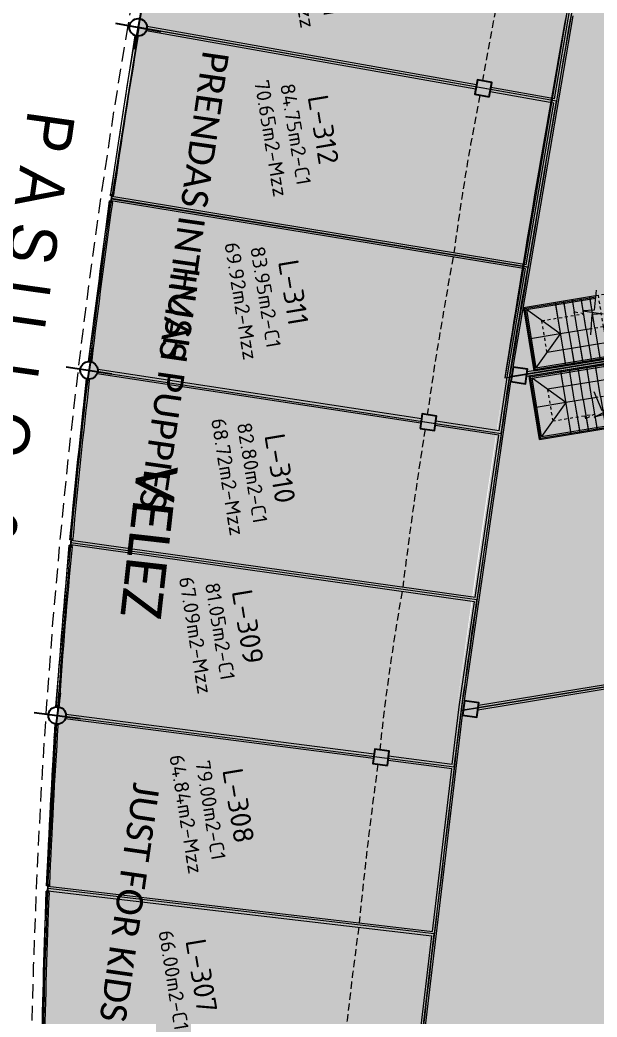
# Model space of a CAD drawing. Header units: metres. Extents: x 2 to 659295185, y -28 to 1124222152.
# Drawn here: x 655470.72 to 655490.48, y 1126561.16 to 1126595.29 of the extents above; entities that cross this region are included whole.
import ezdxf
from ezdxf.enums import TextEntityAlignment as Align

# ---------------------------------------------------------------- set-up
doc = ezdxf.new("R2010")
doc.units = ezdxf.units.M
doc.header["$MEASUREMENT"] = 0
for name, pattern in [('CCSM_C1_CUERPO BJ$0$CONTINUA', [0]), ('CCSM_C1_CUERPO CK$0$HIDDEN', [0.375, 0.25, -0.125]), ('CCSM_C1_CUERPO HP$0$CONTINUA', [0]), ('CCSM_C1_CUERPO HP$0$DASHED', [0.75, 0.5, -0.25]), ('CONTINUA', [0]), ('DASHDOT', [1, 0.5, -0.25, 0, -0.25]), ('DASHED', [0.75, 0.5, -0.25]), ('HIDDEN', [0.375, 0.25, -0.125])]:
    doc.linetypes.add(name, pattern=pattern)
doc.layers.get('0').update_dxf_attribs({"linetype": 'CONTINUOUS'})
for name, color, linetype in [('CCSM_C1_CUERPO BJ$0$A-AREAS COMERCIALES', 151, 'CONTINUOUS'), ('CCSM_C1_CUERPO BJ$0$A-LOCAL ID', 7, 'CONTINUOUS'), ('CCSM_C1_CUERPO BJ$0$A-PARED', 2, 'CCSM_C1_CUERPO BJ$0$CONTINUA'), ('CCSM_C1_CUERPO BJ$0$ID_Nº LOCAL', 7, 'CONTINUOUS'), ('CCSM_C1_CUERPO HP$0$A-FRENTE DE LOCAL', 4, 'CONTINUOUS'), ('CCSM_C1_CUERPO HP$0$A-LOCAL ID', 7, 'CONTINUOUS'), ('CCSM_C1_CUERPO HP$0$A-MARCOS LOCALES', 4, 'CONTINUOUS'), ('CCSM_C1_CUERPO HP$0$A-PARED', 2, 'CCSM_C1_CUERPO HP$0$CONTINUA'), ('CCSM_C1_CUERPO HP$0$A-PROYECCIONES', 5, 'CCSM_C1_CUERPO HP$0$DASHED'), ('CCSM_C1_CUERPO HP$0$ID_AREA EXACTA', 7, 'CONTINUOUS'), ('CCSM_C1_CUERPO HP$0$ID_Nº LOCAL', 7, 'CONTINUOUS'), ('CCSM_C1_CUERPO HP$0$ID_RUBRO', 7, 'CONTINUOUS'), ('CCSM_C1_CUERPO HP$0$ID_USO', 7, 'CONTINUOUS'), ('CCSM_XREF KIOSKOSE$0$Kiosco General', 154, 'CONTINUOUS')]:
    doc.layers.add(name, color=color, linetype=linetype)
doc.layers.add('CCSM_C1_CUERPO HP$0$A-AREAS COMERCIALES', color=151, linetype='CONTINUOUS', plot=False)
for name, color, linetype, lineweight in [('CCSM_XREF ESTRUCTURA15$0$E-CA-COLUMNA', 2, 'CONTINUOUS', 35), ('CCSM_XREF ESTRUCTURA15$0$E-CJ-COLUMNA', 2, 'CONTINUOUS', 35), ('CCSM_XREF ESTRUCTURA15$0$E-CP COLUMNAS', 2, 'CONTINUOUS', 35), ('LOCALES ASIGNADOS', 41, 'DASHDOT', 0), ('LOCALES PROPIOS', 101, 'CONTINUA', 0), ('NOMBRES LOCATARIOS', 7, 'CONTINUA', 0), ('XREF ESCALERAS', 252, 'CONTINUOUS', 0)]:
    doc.layers.add(name, color=color, linetype=linetype, lineweight=lineweight)
doc.styles.add('CCSM_C1_CUERPO BJ$0$ROMANS', font='romans__.ttf')
doc.styles.add('CCSM_C1_CUERPO BJ$0$sigo', font='arial.ttf', dxfattribs={"width": 0.9})
doc.styles.add('CCSM_C1_CUERPO HP$0$ROMANS', font='romans__.ttf')
doc.styles.get("Standard").update_dxf_attribs({"font": 'tahoma.ttf'})

# ---------------------------------------------------------------- blocks, each defined once
blk = doc.blocks.new('CCSM_C1_CUERPO HP$0$MARCO LOCAL-PARED')
for points in [[(655585.328, 1126575.539), (655585.378, 1126575.539), (655585.378, 1126575.439), (655585.328, 1126575.439)], [(655585.333, 1126575.534), (655585.373, 1126575.534), (655585.373, 1126575.444), (655585.333, 1126575.444)], [(655585.393, 1126575.539), (655585.393, 1126575.534), (655585.383, 1126575.534), (655585.383, 1126575.489), (655585.553, 1126575.489), (655585.553, 1126575.534), (655585.543, 1126575.534), (655585.543, 1126575.539), (655585.558, 1126575.539), (655585.558, 1126575.484), (655585.378, 1126575.484), (655585.378, 1126575.539)], [(655585.608, 1126575.539), (655585.558, 1126575.539), (655585.558, 1126575.439), (655585.608, 1126575.439)], [(655585.603, 1126575.534), (655585.563, 1126575.534), (655585.563, 1126575.444), (655585.603, 1126575.444)]]:
    blk.add_lwpolyline(points, close=True)
blk = doc.blocks.new('CCSM_C1_CUERPO HP$0$MARCO LOCAL-COLUMNA')
at = {"layer": 'CCSM_C1_CUERPO HP$0$A-MARCOS LOCALES'}
for points in [[(655585.123, 1126575.588), (655585.173, 1126575.588), (655585.173, 1126575.488), (655585.123, 1126575.488)], [(655585.128, 1126575.583), (655585.168, 1126575.583), (655585.168, 1126575.493), (655585.128, 1126575.493)]]:
    blk.add_lwpolyline(points, close=True, dxfattribs=at)
blk = doc.blocks.new('CCSM_C1_CUERPO HP$0$IDENT LOCAL')
at = {"layer": 'CCSM_C1_CUERPO HP$0$ID_AREA EXACTA', "style": 'CCSM_C1_CUERPO HP$0$ROMANS'}
blk.add_attdef('AREA-EXACTA', text='', height=0.5, dxfattribs=at).set_placement((0, 1.245), align=Align.BOTTOM_CENTER)
at = {"layer": 'CCSM_C1_CUERPO HP$0$ID_Nº LOCAL', "style": 'CCSM_C1_CUERPO HP$0$ROMANS'}
blk.add_attdef('NºLOCAL', text='', height=0.7, dxfattribs=at).set_placement((0, 2.05), align=Align.BOTTOM_CENTER)
at = {"layer": 'CCSM_C1_CUERPO HP$0$ID_RUBRO', "style": 'CCSM_C1_CUERPO HP$0$ROMANS'}
blk.add_attdef('RUBRO', text='', height=0.35, dxfattribs=at).set_placement((0, 0.395), align=Align.BOTTOM_CENTER)
at = {"layer": 'CCSM_C1_CUERPO HP$0$ID_USO', "style": 'CCSM_C1_CUERPO HP$0$ROMANS'}
blk.add_attdef('USO', text='', height=0.35, dxfattribs=at).set_placement((0, -0.455), align=Align.BOTTOM_CENTER)
blk = doc.blocks.new('CCSM_XREF ESTRUCTURA15$0$CCSM_COLUM REDONDA')
at = {"color": 5}
for p, q in [((0, 0.774), (0, -0.774)), ((-0.789, 0), (0.789, 0))]:
    blk.add_line(p, q, dxfattribs=at)
blk.add_circle((0, 0), 0.3)
blk = doc.blocks.new('CCSM_XREF ESTRUCTURA15$0$CCSM_COLUMNA REC')
at = {"layer": 'CCSM_XREF ESTRUCTURA15$0$E-CA-COLUMNA'}
blk.add_lwpolyline([(-0.25, -0.25), (0.25, -0.25), (0.25, 0.25), (-0.25, 0.25)], close=True, dxfattribs=at)
blk = doc.blocks.new('CCSM_C1_CUERPO BJ$0$IDENT LOCAL')
at = {"style": 'CCSM_C1_CUERPO BJ$0$ROMANS'}
for tag, height, p in [('AREA-EXACTA', 0.5, (0.587, 0.096)), ('NºLOCAL', 0.7, (1.17, 0.119)), ('RUBRO', 0.35, (0, 0)), ('USO', 0.35, (-0.587, -0.096))]:
    blk.add_attdef(tag, text='', height=height, rotation=279.3085, dxfattribs=at).set_placement(p, align=Align.BOTTOM_CENTER)
blk = doc.blocks.new('stairs')
at = {"layer": 'XREF ESCALERAS'}
for p, q in [((655586.147, 1126406.541), (655586.147, 1126404.035)), ((655586.147, 1126406.541), (655588.347, 1126406.541)), ((655586.147, 1126406.541), (655586.147, 1126404.035)), ((655586.147, 1126406.541), (655588.347, 1126406.541)), ((655586.187, 1126406.501), (655586.147, 1126406.541)), ((655586.187, 1126406.501), (655588.307, 1126406.501)), ((655586.187, 1126406.501), (655586.187, 1126404.035)), ((655586.237, 1126406.541), (655588.257, 1126406.541)), ((655586.237, 1126406.451), (655588.257, 1126406.451)), ((655586.237, 1126406.451), (655586.237, 1126404.057)), ((655587.247, 1126405.441), (655586.237, 1126406.451)), ((655587.247, 1126405.441), (655587.247, 1126406.541)), ((655587.247, 1126405.441), (655587.247, 1126406.541)), ((655587.247, 1126405.441), (655588.257, 1126406.451)), ((655588.257, 1126406.451), (655588.257, 1126402.274)), ((655588.307, 1126406.501), (655588.347, 1126406.541)), ((655588.307, 1126406.501), (655588.307, 1126402.275)), ((655588.347, 1126406.541), (655588.347, 1126402.141)), ((655588.347, 1126406.541), (655588.347, 1126402.141)), ((655587.797, 1126402.141), (655587.797, 1126405.991)), ((655586.147, 1126405.441), (655586.187, 1126405.441)), ((655586.147, 1126405.441), (655588.347, 1126405.441)), ((655586.237, 1126405.441), (655588.257, 1126405.441)), ((655587.247, 1126404.376), (655587.247, 1126405.441)), ((655587.247, 1126404.376), (655587.247, 1126405.441)), ((655588.307, 1126405.441), (655588.347, 1126405.441)), ((655586.187, 1126405.141), (655586.147, 1126405.141)), ((655587.247, 1126405.141), (655586.147, 1126405.141)), ((655587.247, 1126405.141), (655586.237, 1126405.141)), ((655587.247, 1126405.141), (655588.257, 1126405.141)), ((655587.247, 1126405.141), (655588.347, 1126405.141)), ((655588.307, 1126405.141), (655588.347, 1126405.141)), ((655586.187, 1126404.841), (655586.147, 1126404.841)), ((655587.247, 1126404.841), (655586.147, 1126404.841)), ((655587.247, 1126404.841), (655586.237, 1126404.841)), ((655587.247, 1126404.841), (655588.257, 1126404.841)), ((655587.247, 1126404.841), (655588.347, 1126404.841)), ((655588.307, 1126404.841), (655588.347, 1126404.841)), ((655586.187, 1126404.541), (655586.147, 1126404.541)), ((655587.247, 1126404.541), (655586.147, 1126404.541)), ((655587.247, 1126404.541), (655586.237, 1126404.541)), ((655587.247, 1126404.541), (655588.257, 1126404.541)), ((655587.247, 1126404.541), (655588.347, 1126404.541)), ((655588.307, 1126404.541), (655588.347, 1126404.541)), ((655586.187, 1126404.241), (655586.147, 1126404.241)), ((655587.247, 1126404.241), (655586.147, 1126404.241)), ((655587.247, 1126404.241), (655586.237, 1126404.241)), ((655587.247, 1126404.241), (655588.257, 1126404.241)), ((655587.247, 1126404.241), (655588.347, 1126404.241)), ((655588.307, 1126404.241), (655588.347, 1126404.241)), ((655587.247, 1126403.941), (655588.257, 1126403.941)), ((655587.247, 1126403.941), (655588.347, 1126403.941)), ((655588.307, 1126403.941), (655588.347, 1126403.941)), ((655587.247, 1126403.641), (655588.257, 1126403.641)), ((655587.247, 1126403.641), (655588.347, 1126403.641)), ((655588.307, 1126403.641), (655588.347, 1126403.641)), ((655587.247, 1126403.341), (655588.257, 1126403.341)), ((655587.247, 1126403.341), (655588.347, 1126403.341)), ((655587.247, 1126403.041), (655588.257, 1126403.041)), ((655587.247, 1126403.041), (655588.347, 1126403.041)), ((655588.307, 1126403.341), (655588.347, 1126403.341)), ((655588.307, 1126403.041), (655588.347, 1126403.041)), ((655587.247, 1126402.741), (655588.257, 1126402.741)), ((655587.247, 1126402.741), (655588.347, 1126402.741)), ((655588.307, 1126402.741), (655588.347, 1126402.741)), ((655587.247, 1126402.441), (655588.257, 1126402.441)), ((655587.247, 1126402.441), (655588.347, 1126402.441)), ((655588.307, 1126402.441), (655588.347, 1126402.441)), ((655587.247, 1126402.141), (655588.347, 1126402.141)), ((655587.247, 1126402.141), (655588.347, 1126402.141))]:
    blk.add_line(p, q, dxfattribs=at)
at = {"layer": 'XREF ESCALERAS', "linetype": 'CCSM_C1_CUERPO CK$0$HIDDEN', "ltscale": 0.02}
for p, q in [((655587.247, 1126402.141), (655587.247, 1126404.376)), ((655587.247, 1126402.141), (655587.247, 1126404.376)), ((655586.147, 1126404.035), (655586.147, 1126404.032)), ((655586.187, 1126403.941), (655586.147, 1126403.941)), ((655586.187, 1126404.035), (655586.187, 1126404.043)), ((655586.187, 1126403.641), (655586.147, 1126403.641)), ((655586.187, 1126403.341), (655586.147, 1126403.341)), ((655586.187, 1126403.041), (655586.147, 1126403.041)), ((655586.187, 1126402.741), (655586.147, 1126402.741)), ((655586.187, 1126402.441), (655586.147, 1126402.441))]:
    blk.add_line(p, q, dxfattribs=at)
at = {"layer": 'XREF ESCALERAS', "linetype": 'HIDDEN', "ltscale": 0.02}
for p, q in [((655586.147, 1126404.035), (655586.147, 1126402.141)), ((655587.247, 1126403.941), (655586.147, 1126403.941)), ((655587.247, 1126403.641), (655586.147, 1126403.641)), ((655587.247, 1126403.341), (655586.147, 1126403.341)), ((655587.247, 1126403.041), (655586.147, 1126403.041)), ((655587.247, 1126402.741), (655586.147, 1126402.741)), ((655587.247, 1126402.441), (655586.147, 1126402.441)), ((655587.247, 1126402.141), (655586.147, 1126402.141)), ((655587.247, 1126402.141), (655586.147, 1126402.141))]:
    blk.add_line(p, q, dxfattribs=at)
at = {"layer": 'XREF ESCALERAS', "linetype": 'CCSM_C1_CUERPO CK$0$HIDDEN', "ltscale": 0.02}
blk.add_lwpolyline([(655587.797, 1126405.991), (655586.697, 1126405.991), (655586.697, 1126404.541), (655586.585, 1126404.861), (655586.697, 1126404.862)], dxfattribs=at)
at = {"layer": 'XREF ESCALERAS'}
blk.add_lwpolyline([(655585.973, 1126403.983), (655586.636, 1126404.168), (655586.594, 1126404.565), (655586.802, 1126403.885), (655586.771, 1126404.266), (655587.451, 1126404.424)], dxfattribs=at)
blk.add_circle((655587.797, 1126402.141), 0.0379, dxfattribs=at)
blk.add_circle((655587.797, 1126402.141), 0.0379, dxfattribs=at)
blk.add_arc((655588.282, 1126402.276), 0.0251, 184.3725, 356.1588, dxfattribs=at)

msp = doc.modelspace()

# ---------------------------------------------------------------- hatches: boundary and pattern name
at = {"layer": 'LOCALES ASIGNADOS'}
for points in [[(655489.9308, 1126598.2099), (655475.8343, 1126600.8697), (655475.6985, 1126600.1471), (655475.5676, 1126599.4455), (655475.4726, 1126598.9327), (655475.33, 1126598.157), (655475.1572, 1126597.2084), (655474.9866, 1126596.2618), (655474.7684, 1126595.0351), (655488.899, 1126592.5367)], [(655505.363, 1126598.1573), (655489.438, 1126595.5471), (655487.3194, 1126583.0388), (655506.255, 1126586.1434)], [(655495.8665, 1126579.4673), (655495.0715, 1126584.3103), (655487.3194, 1126583.0388), (655485.6633, 1126571.6214), (655507.0726, 1126575.1306), (655506.62, 1126581.2261)], [(655471.9937, 1126571.4804), (655485.5848, 1126569.7219), (655484.9036, 1126563.9994), (655471.6721, 1126565.5559)]]:
    msp.add_hatch(color=256, dxfattribs=at).paths.add_polyline_path(points)
h = msp.add_hatch(color=256, dxfattribs=at)
edge = h.paths.add_edge_path()
edge.add_arc((655985.5654, 1126505.0663), 504.31, 170.011784, 170.666628, ccw=False)
edge.add_line((655488.899, 1126592.5367), (655474.7683, 1126595.0351))
edge.add_arc((655706.6989, 1126555.8089), 235.2244, 170.400475, 171.845234)
edge.add_line((655473.853, 1126589.1749), (655487.9318, 1126586.8546))
edge.add_line((655487.9318, 1126586.8546), (655487.9318, 1126586.8546))
h = msp.add_hatch(color=256, dxfattribs=at)
edge = h.paths.add_edge_path()
edge.add_arc((655980.1305, 1126505.8792), 498.815, 170.657522, 171.319758, ccw=False)
edge.add_line((655487.932, 1126586.8546), (655473.853, 1126589.1748))
edge.add_arc((655704.0677, 1126556.1362), 232.5734, 171.83311, 173.294377)
edge.add_line((655473.0853, 1126583.2933), (655485.0965, 1126581.4561))
edge.add_line((655485.0965, 1126581.4561), (655487.0289, 1126581.1603))
h = msp.add_hatch(color=256, dxfattribs=at)
edge = h.paths.add_edge_path()
edge.add_arc((655984.3674, 1126505.1136), 503.119, 171.306383, 171.962929)
edge.add_line((655486.1902, 1126575.4565), (655472.4649, 1126577.3941))
edge.add_arc((655707.548, 1126555.6707), 236.0846, 173.280806, 174.720447, ccw=False)
edge.add_line((655473.0849, 1126583.2934), (655485.0963, 1126581.4548))
edge.add_line((655485.0963, 1126581.4548), (655487.0289, 1126581.1603))
h = msp.add_hatch(color=256, dxfattribs=at)
edge = h.paths.add_edge_path()
edge.add_line((655471.9937, 1126571.4804), (655485.4152, 1126569.7433))
edge.add_arc((656021.6828, 1126499.9095), 540.7954, 171.96975, 172.580579, ccw=False)
edge.add_line((655486.1902, 1126575.4564), (655472.4649, 1126577.3941))
edge.add_arc((655704.7989, 1126555.9065), 233.3255, 174.715993, 176.17281)
edge.add_line((655471.9937, 1126571.4804), (655471.9937, 1126571.4804))
at = {"layer": 'LOCALES PROPIOS'}
msp.add_hatch(color=101, dxfattribs=at).paths.add_polyline_path([(655507.3867, 1126570.1351), (655496.1193, 1126568.2882), (655495.3137, 1126573.2031), (655485.6073, 1126571.6122), (655483.8978, 1126557.1452), (655508.0579, 1126561.1052)])
h = msp.add_hatch(color=101, dxfattribs=at)
edge = h.paths.add_edge_path()
edge.add_arc((655698.4932, 1126555.8747), 227.0277, 177.555959, 179.053544, ccw=False)
edge.add_line((655471.672, 1126565.556), (655484.7069, 1126564.0225))
edge.add_arc((655948.8051, 1126509.6562), 467.2717, 173.318595, 174.025494)
edge.add_line((655484.0715, 1126558.2926), (655471.4965, 1126559.6247))

# ---------------------------------------------------------------- linework, layer by layer
for points in [[(655505.363, 1126598.1573), (655489.438, 1126595.5471), (655487.3194, 1126583.0388), (655506.255, 1126586.1434), (655505.363, 1126598.1573)], [(655471.9937, 1126571.4804), (655485.5848, 1126569.7219), (655484.9036, 1126563.9994), (655471.6721, 1126565.5559), (655471.9937, 1126571.4804)]]:
    msp.add_lwpolyline(points)
at = {"color": 43}
msp.add_lwpolyline([(655471.454, 1126559.9255), (655471.5324, 1126562.6005), (655471.6182, 1126565.4642), (655471.6631, 1126565.4623), (655471.6708, 1126565.6421), (655471.6258, 1126565.6441), (655471.7796, 1126568.5286), (655471.9242, 1126571.1843), (655471.9552, 1126571.1829), (655471.8908, 1126571.1983), (655471.8277, 1126571.2301), (655471.7763, 1126571.272), (655471.7356, 1126571.3266), (655471.7082, 1126571.3875), (655471.6955, 1126571.4549), (655471.6962, 1126571.5189), (655471.7122, 1126571.5851), (655471.7429, 1126571.6446), (655471.7863, 1126571.6979), (655471.8389, 1126571.7367), (655471.9003, 1126571.7653), (655471.9609, 1126571.7765), (655472.0137, 1126571.7794), (655471.9531, 1126571.7839), (655472.1724, 1126574.4639), (655472.4066, 1126577.3071), (655472.4514, 1126577.3029), (655472.4681, 1126577.4821), (655472.4233, 1126577.4863), (655472.7186, 1126580.3597), (655473.0001, 1126583.0014), (655473.0367, 1126582.9977), (655472.9745, 1126583.0143), (655472.9136, 1126583.0463), (655472.863, 1126583.0918), (655472.8244, 1126583.1445), (655472.7985, 1126583.2046), (655472.7856, 1126583.2737), (655472.7885, 1126583.3392), (655472.806, 1126583.4035), (655472.8375, 1126583.4632), (655472.8813, 1126583.513), (655472.9379, 1126583.554), (655472.9967, 1126583.5805), (655473.0641, 1126583.5921), (655473.0707, 1126583.5972), (655473.417, 1126586.2477), (655473.7906, 1126589.093), (655473.8352, 1126589.0866), (655473.8483, 1126589.1772), (655473.861, 1126589.2647), (655473.8164, 1126589.2712), (655474.2572, 1126592.1166), (655474.6668, 1126594.748), (655474.7161, 1126594.7397), (655474.6519, 1126594.7585), (655474.5934, 1126594.7915), (655474.5422, 1126594.8371), (655474.5045, 1126594.8935), (655474.4798, 1126594.9518), (655474.4687, 1126595.0197), (655474.4734, 1126595.0919), (655474.4925, 1126595.1545), (655474.524, 1126595.2097), (655474.5691, 1126595.2582), (655474.6265, 1126595.3002)], dxfattribs=at)
msp.add_lwpolyline([(655471.454, 1126559.9255), (655471.5324, 1126562.6005), (655471.6182, 1126565.4642), (655471.6631, 1126565.4623), (655471.6708, 1126565.6421), (655471.6258, 1126565.6441), (655471.7796, 1126568.5286), (655471.9242, 1126571.1843), (655471.9552, 1126571.1829), (655471.8908, 1126571.1983), (655471.8277, 1126571.2301), (655471.7763, 1126571.272), (655471.7356, 1126571.3266), (655471.7082, 1126571.3875), (655471.6955, 1126571.4549), (655471.6962, 1126571.5189), (655471.7122, 1126571.5851), (655471.7429, 1126571.6446), (655471.7863, 1126571.6979), (655471.8389, 1126571.7367), (655471.9003, 1126571.7653), (655471.9609, 1126571.7765), (655472.0137, 1126571.7794), (655471.9531, 1126571.7839), (655472.1724, 1126574.4639), (655472.4066, 1126577.3071), (655472.4514, 1126577.3029), (655472.4681, 1126577.4821), (655472.4233, 1126577.4863), (655472.7186, 1126580.3597), (655473.0001, 1126583.0014), (655473.0367, 1126582.9977), (655472.9745, 1126583.0143), (655472.9136, 1126583.0463), (655472.863, 1126583.0918), (655472.8244, 1126583.1445), (655472.7985, 1126583.2046), (655472.7856, 1126583.2737), (655472.7885, 1126583.3392), (655472.806, 1126583.4035), (655472.8375, 1126583.4632), (655472.8813, 1126583.513), (655472.9379, 1126583.554), (655472.9967, 1126583.5805), (655473.0641, 1126583.5921), (655473.0707, 1126583.5972), (655473.417, 1126586.2477), (655473.7906, 1126589.093), (655473.8352, 1126589.0866), (655473.8483, 1126589.1772), (655473.861, 1126589.2647), (655473.8164, 1126589.2712), (655474.2572, 1126592.1166), (655474.6668, 1126594.748), (655474.7161, 1126594.7397), (655474.6519, 1126594.7585), (655474.5934, 1126594.7915), (655474.5422, 1126594.8371), (655474.5045, 1126594.8935), (655474.4798, 1126594.9518), (655474.4687, 1126595.0197), (655474.4734, 1126595.0919), (655474.4925, 1126595.1545), (655474.524, 1126595.2097), (655474.5691, 1126595.2582), (655474.6265, 1126595.3002)], dxfattribs=at)
at = {"layer": 'CCSM_C1_CUERPO BJ$0$A-AREAS COMERCIALES', "lineweight": 5}
for points in [[(655492.633, 1126596.0707), (655489.438, 1126595.5471, 0.0062221), (655487.3194, 1126583.0388), (655495.0717, 1126584.3103), (655494.2779, 1126589.1535), (655505.8901, 1126591.0568), (655505.363, 1126598.1573), (655493.4224, 1126596.2001)], [(655492.633, 1126596.0707), (655489.6114, 1126595.5755, 0.0010638), (655487.4835, 1126583.0657), (655495.0717, 1126584.3103), (655494.2779, 1126589.1535), (655505.8901, 1126591.0568), (655505.363, 1126598.1573), (655493.4224, 1126596.2001)], [(655497.2892, 1126573.527), (655507.0726, 1126575.1306), (655506.255, 1126586.1434), (655493.9197, 1126584.1215), (655487.4835, 1126583.0657, 0.0016667), (655485.823, 1126571.6476)], [(655507.4428, 1126570.1443), (655496.1753, 1126568.2975), (655495.3697, 1126573.2124), (655485.823, 1126571.6476, 0.0008781), (655484.0957, 1126557.1777), (655508.1139, 1126561.1145, -0.0000767), (655507.4428, 1126570.1443)]]:
    msp.add_lwpolyline(points, format="xyb", close=True, dxfattribs=at)
at = {"layer": 'CCSM_C1_CUERPO BJ$0$A-PARED', "lineweight": 5}
for p, q in [((655493.6851, 1126584.0071), (655488.0628, 1126583.0855)), ((655494.4784, 1126573.1424), (655486.4187, 1126571.8213))]:
    msp.add_line(p, q, dxfattribs=at)
for points in [[(655493.6608, 1126584.1551), (655488.0873, 1126583.2415)], [(655494.5027, 1126572.9943), (655486.3983, 1126571.666)]]:
    msp.add_lwpolyline(points, dxfattribs=at)
at = {"layer": 'CCSM_C1_CUERPO HP$0$A-AREAS COMERCIALES', "lineweight": 5}
for points in [[(655489.0842, 1126592.505), (655474.7683, 1126595.0351, -0.0028911), (655475.8343, 1126600.8697), (655490.1176, 1126598.1747, 0.0111755), (655489.0842, 1126592.505)], [(655487.1945, 1126581.1351, -0.00888), (655488.1145, 1126586.8242), (655473.853, 1126589.1748, 0.0063761), (655473.0853, 1126583.2933), (655487.1945, 1126581.1351)], [(655471.9937, 1126571.4804), (655485.5848, 1126569.7219, -0.0056508), (655486.3629, 1126575.4322), (655472.4649, 1126577.3941, 0.0063566), (655471.9937, 1126571.4804)], [(655484.9037, 1126563.9993), (655471.672, 1126565.556, -0.006609), (655471.9937, 1126571.4804), (655485.5848, 1126569.7219)]]:
    msp.add_lwpolyline(points, format="xyb", close=True, dxfattribs=at)
msp.add_lwpolyline([(655474.7904, 1126595.0312), (655473.8518, 1126589.1668), (655488.1145, 1126586.8242), (655489.0842, 1126592.505)], close=True, dxfattribs=at)
for points in [[(655486.3629, 1126575.4322), (655472.4649, 1126577.3941, -0.0062817), (655473.0849, 1126583.2934), (655485.0963, 1126581.4548), (655487.1945, 1126581.1351), (655486.3629, 1126575.4322)], [(655484.9037, 1126563.9993), (655471.672, 1126565.556, 0.0065345), (655471.4965, 1126559.6247), (655484.2225, 1126558.2765), (655484.9037, 1126563.9993)]]:
    msp.add_lwpolyline(points, format="xyb", dxfattribs=at)
at = {"layer": 'CCSM_C1_CUERPO HP$0$A-FRENTE DE LOCAL', "lineweight": 5}
for points in [[(655471.616, 1126565.4143, 0.0057198), (655471.455, 1126559.9755, 0.0057196)], [(655471.7159, 1126565.41, 0.0057196), (655471.5549, 1126559.9737)]]:
    msp.add_lwpolyline(points, format="xyb", dxfattribs=at)
for centre, radius, start, end in [((655706.7694, 1126555.9131), 235.3292, 170.513549, 171.838658), ((655706.7729, 1126555.9125), 235.2327, 170.513599, 171.838683), ((655715.9841, 1126554.575), 244.641, 171.90039, 173.175132), ((655715.9891, 1126554.5743), 244.5461, 171.900468, 173.175119), ((655687.8583, 1126557.7496), 216.337, 173.310156, 174.752317), ((655687.8605, 1126557.7494), 216.2393, 173.31022, 174.752356), ((655682.9292, 1126557.2419), 211.4767, 174.569048, 176.043431), ((655682.9302, 1126557.2418), 211.3776, 174.569012, 176.043446), ((655705.5273, 1126555.8268), 234.1073, 176.250904, 177.584356), ((655705.5278, 1126555.8267), 234.0079, 176.250921, 177.584369)]:
    msp.add_arc(centre, radius, start, end, dxfattribs=at)
at = {"layer": 'CCSM_C1_CUERPO HP$0$A-MARCOS LOCALES', "lineweight": 5}
for points in [[(655471.7279, 1126565.6898), (655471.7258, 1126565.6398), (655471.6258, 1126565.6441), (655471.628, 1126565.694)], [(655471.7227, 1126565.685), (655471.721, 1126565.645), (655471.6311, 1126565.6488), (655471.6328, 1126565.6888)], [(655471.7251, 1126565.6248), (655471.7201, 1126565.625), (655471.7205, 1126565.635), (655471.6756, 1126565.6369), (655471.6683, 1126565.4671), (655471.7133, 1126565.4652), (655471.7137, 1126565.4752), (655471.7187, 1126565.4749), (655471.7181, 1126565.46), (655471.6631, 1126565.4623), (655471.6708, 1126565.6421), (655471.7258, 1126565.6398)], [(655471.7159, 1126565.41), (655471.7181, 1126565.46), (655471.6182, 1126565.4642), (655471.616, 1126565.4143)], [(655471.7111, 1126565.4152), (655471.7129, 1126565.4552), (655471.6229, 1126565.459), (655471.6212, 1126565.4191)]]:
    msp.add_lwpolyline(points, close=True, dxfattribs=at)
at = {"layer": 'CCSM_C1_CUERPO HP$0$A-PARED', "lineweight": 5}
for p, q in [((655489.023, 1126592.592), (655489.5552, 1126595.7096)), ((655487.6072, 1126583.4068), (655489.6597, 1126595.4303)), ((655488.0531, 1126586.9103), (655488.9977, 1126592.4442)), ((655488.0278, 1126586.7625), (655473.8424, 1126589.1007)), ((655488.0531, 1126586.9103), (655473.8638, 1126589.2492)), ((655487.4202, 1126583.203), (655488.0278, 1126586.7625)), ((655484.4653, 1126581.6285), (655473.3838, 1126583.3236)), ((655484.4427, 1126581.4802), (655473.3611, 1126583.1753)), ((655485.9355, 1126571.9818), (655487.5295, 1126582.9128)), ((655487.1312, 1126581.2207), (655487.4202, 1126583.203)), ((655487.1312, 1126581.2207), (655484.9596, 1126581.5529)), ((655487.1095, 1126581.0723), (655484.9369, 1126581.4046)), ((655486.2994, 1126575.5169), (655487.1095, 1126581.0723)), ((655486.2994, 1126575.5169), (655472.472, 1126577.4688)), ((655486.2778, 1126575.3685), (655472.458, 1126577.3193)), ((655485.753, 1126571.7694), (655486.2778, 1126575.3685)), ((655485.5193, 1126569.806), (655485.753, 1126571.7694)), ((655482.8243, 1126570.0034), (655472.2722, 1126571.3687)), ((655482.8436, 1126570.1522), (655472.2914, 1126571.5175)), ((655484.2065, 1126557.5069), (655485.8703, 1126571.4861)), ((655485.5016, 1126569.6571), (655483.3202, 1126569.9393)), ((655485.5193, 1126569.806), (655483.3395, 1126570.088)), ((655484.8381, 1126564.0826), (655485.5016, 1126569.6571)), ((655484.1568, 1126558.3588), (655484.8203, 1126563.9336))]:
    msp.add_line(p, q, dxfattribs=at)
for points in [[(655486.3259, 1126592.9163), (655475.0412, 1126594.9106)], [(655486.3521, 1126593.064), (655475.0674, 1126595.0583)], [(655488.9977, 1126592.4442), (655486.8183, 1126592.8293)], [(655489.023, 1126592.592), (655486.8444, 1126592.977)], [(655471.6752, 1126565.6311), (655484.8381, 1126564.0826)], [(655471.6689, 1126565.4808), (655484.8203, 1126563.9336)]]:
    msp.add_lwpolyline(points, dxfattribs=at)
msp.add_lwpolyline([(655471.6753, 1126565.6311, 0.0001603), (655471.6689, 1126565.4808)], format="xyb", dxfattribs=at)
for centre, start, end in [((655706.0749, 1126555.5741), 171.748541, 171.785176), ((655706.0882, 1126555.5718), 174.645261, 174.68193)]:
    msp.add_arc(centre, 234.6402, start, end, dxfattribs=at)
at = {"layer": 'CCSM_C1_CUERPO HP$0$A-PROYECCIONES', "lineweight": 5, "ltscale": 0.5}
for points in [[(655487.5683, 1126598.5794, 0.0047924), (655486.5542, 1126593.2061, 1.0119852)], [(655486.4666, 1126592.71, 0.0167311), (655485.5777, 1126587.3184, 0.8007172)], [(655485.5533, 1126587.1703, 0.0105984), (655484.6639, 1126581.775, 1.9010526)], [(655484.588, 1126581.2808, 0.0081067), (655483.8234, 1126575.8664, 0.9686633)], [(655483.8025, 1126575.7179, 0.0186713), (655483.0382, 1126570.3053, -1.6566126)], [(655482.9737, 1126569.8077, 0.0094024), (655482.3347, 1126564.3771, 0.6176144)], [(655482.3172, 1126564.2281, 0.009455), (655481.7193, 1126559.1469, 1.2870958)]]:
    msp.add_lwpolyline(points, format="xyb", dxfattribs=at)
at = {"layer": 'CCSM_XREF KIOSKOSE$0$Kiosco General', "linetype": 'DASHED', "lineweight": 5}
msp.add_lwpolyline([(655468.0789, 1126620.4533), (655479.0073, 1126618.0013, 0.0113914), (655474.4105, 1126595.0983, 0.0501371), (655471.1768, 1126548.1909), (655457.1731, 1126549.3476, -0.0342909), (655468.0763, 1126620.4539, 0.000523)], format="xyb", close=True, dxfattribs=at)

# ---------------------------------------------------------------- block references
at = {"layer": 'CCSM_C1_CUERPO BJ$0$A-LOCAL ID', "lineweight": 5}
ref = msp.add_blockref('CCSM_C1_CUERPO BJ$0$IDENT LOCAL', (655467.8098, 1126585.2357), dxfattribs=dict(at, xscale=1.249999999913009, yscale=1.249999999913009, zscale=1.249999999913009, rotation=261.9059829641819))
ref.add_attrib('NºLOCAL', 'P A S I L L O   6', dxfattribs={"layer": 'CCSM_C1_CUERPO BJ$0$ID_Nº LOCAL', "height": 1.625, "rotation": 261.90598, "style": 'CCSM_C1_CUERPO BJ$0$sigo', "width": 0.9}).set_placement((655469.4805, 1126584.9981), align=Align.BOTTOM_CENTER)
at = {"layer": 'CCSM_C1_CUERPO HP$0$A-LOCAL ID', "lineweight": 5}
ref = msp.add_blockref('CCSM_C1_CUERPO HP$0$IDENT LOCAL', (655479.4656, 1126596.8999), dxfattribs=dict(at, rotation=279.3084512798494))
ref.add_attrib('NºLOCAL', 'L-313', dxfattribs={"layer": 'CCSM_C1_CUERPO HP$0$ID_Nº LOCAL', "height": 0.7, "rotation": 279.30845, "style": 'CCSM_C1_CUERPO HP$0$ROMANS'}).set_placement((655481.4886, 1126597.2315), align=Align.BOTTOM_CENTER)
ref.add_attrib('RUBRO', '70.84m2-Mzz', dxfattribs={"layer": 'CCSM_C1_CUERPO HP$0$ID_RUBRO', "height": 0.5, "rotation": 279.30845, "style": 'CCSM_C1_CUERPO HP$0$ROMANS'}).set_placement((655479.8557, 1126596.9638), align=Align.BOTTOM_CENTER)
ref.add_attrib('AREA-EXACTA', '84.90m2-C1', dxfattribs={"layer": 'CCSM_C1_CUERPO HP$0$ID_AREA EXACTA', "height": 0.5, "rotation": 279.30845, "style": 'CCSM_C1_CUERPO HP$0$ROMANS'}).set_placement((655480.6945, 1126597.1013), align=Align.BOTTOM_CENTER)
ref = msp.add_blockref('CCSM_C1_CUERPO HP$0$IDENT LOCAL', (655478.5341, 1126591.1035), dxfattribs=dict(at, rotation=279.4968327130267))
ref.add_attrib('NºLOCAL', 'L-312', dxfattribs={"layer": 'CCSM_C1_CUERPO HP$0$ID_Nº LOCAL', "height": 0.7, "rotation": 279.49683, "style": 'CCSM_C1_CUERPO HP$0$ROMANS'}).set_placement((655480.556, 1126591.4417), align=Align.BOTTOM_CENTER)
ref.add_attrib('RUBRO', '70.65m2-Mzz', dxfattribs={"layer": 'CCSM_C1_CUERPO HP$0$ID_RUBRO', "height": 0.5, "rotation": 279.49683, "style": 'CCSM_C1_CUERPO HP$0$ROMANS'}).set_placement((655478.9239, 1126591.1687), align=Align.BOTTOM_CENTER)
ref.add_attrib('AREA-EXACTA', '84.75m2-C1', dxfattribs={"layer": 'CCSM_C1_CUERPO HP$0$ID_AREA EXACTA', "height": 0.5, "rotation": 279.49683, "style": 'CCSM_C1_CUERPO HP$0$ROMANS'}).set_placement((655479.7623, 1126591.309), align=Align.BOTTOM_CENTER)
ref = msp.add_blockref('CCSM_C1_CUERPO HP$0$IDENT LOCAL', (655477.5054, 1126585.5363), dxfattribs=dict(at, rotation=279.3084512798494))
ref.add_attrib('NºLOCAL', 'L-311', dxfattribs={"layer": 'CCSM_C1_CUERPO HP$0$ID_Nº LOCAL', "height": 0.7, "rotation": 279.30845, "style": 'CCSM_C1_CUERPO HP$0$ROMANS'}).set_placement((655479.5284, 1126585.8679), align=Align.BOTTOM_CENTER)
ref.add_attrib('RUBRO', '69.92m2-Mzz', dxfattribs={"layer": 'CCSM_C1_CUERPO HP$0$ID_RUBRO', "height": 0.5, "rotation": 279.30845, "style": 'CCSM_C1_CUERPO HP$0$ROMANS'}).set_placement((655477.8955, 1126585.6002), align=Align.BOTTOM_CENTER)
ref.add_attrib('AREA-EXACTA', '83.95m2-C1', dxfattribs={"layer": 'CCSM_C1_CUERPO HP$0$ID_AREA EXACTA', "height": 0.5, "rotation": 279.30845, "style": 'CCSM_C1_CUERPO HP$0$ROMANS'}).set_placement((655478.7343, 1126585.7377), align=Align.BOTTOM_CENTER)
ref = msp.add_blockref('CCSM_C1_CUERPO HP$0$IDENT LOCAL', (655477.0487, 1126579.5177), dxfattribs=dict(at, rotation=279.3084512798494))
ref.add_attrib('NºLOCAL', 'L-310', dxfattribs={"layer": 'CCSM_C1_CUERPO HP$0$ID_Nº LOCAL', "height": 0.7, "rotation": 279.30845, "style": 'CCSM_C1_CUERPO HP$0$ROMANS'}).set_placement((655479.0717, 1126579.8493), align=Align.BOTTOM_CENTER)
ref.add_attrib('RUBRO', '68.72m2-Mzz', dxfattribs={"layer": 'CCSM_C1_CUERPO HP$0$ID_RUBRO', "height": 0.5, "rotation": 279.30845, "style": 'CCSM_C1_CUERPO HP$0$ROMANS'}).set_placement((655477.4388, 1126579.5816), align=Align.BOTTOM_CENTER)
ref.add_attrib('AREA-EXACTA', '82.80m2-C1', dxfattribs={"layer": 'CCSM_C1_CUERPO HP$0$ID_AREA EXACTA', "height": 0.5, "rotation": 279.30845, "style": 'CCSM_C1_CUERPO HP$0$ROMANS'}).set_placement((655478.2776, 1126579.7191), align=Align.BOTTOM_CENTER)
ref = msp.add_blockref('CCSM_C1_CUERPO HP$0$IDENT LOCAL', (655475.9448, 1126574.0953), dxfattribs=dict(at, rotation=279.3084512798494))
ref.add_attrib('NºLOCAL', 'L-309', dxfattribs={"layer": 'CCSM_C1_CUERPO HP$0$ID_Nº LOCAL', "height": 0.7, "rotation": 279.30845, "style": 'CCSM_C1_CUERPO HP$0$ROMANS'}).set_placement((655477.9678, 1126574.4269), align=Align.BOTTOM_CENTER)
ref.add_attrib('RUBRO', '67.09m2-Mzz', dxfattribs={"layer": 'CCSM_C1_CUERPO HP$0$ID_RUBRO', "height": 0.5, "rotation": 279.30845, "style": 'CCSM_C1_CUERPO HP$0$ROMANS'}).set_placement((655476.3349, 1126574.1592), align=Align.BOTTOM_CENTER)
ref.add_attrib('AREA-EXACTA', '81.05m2-C1', dxfattribs={"layer": 'CCSM_C1_CUERPO HP$0$ID_AREA EXACTA', "height": 0.5, "rotation": 279.30845, "style": 'CCSM_C1_CUERPO HP$0$ROMANS'}).set_placement((655477.1737, 1126574.2967), align=Align.BOTTOM_CENTER)
ref = msp.add_blockref('CCSM_C1_CUERPO HP$0$IDENT LOCAL', (655475.6246, 1126567.9698), dxfattribs=dict(at, rotation=279.3084512798494))
ref.add_attrib('NºLOCAL', 'L-308', dxfattribs={"layer": 'CCSM_C1_CUERPO HP$0$ID_Nº LOCAL', "height": 0.7, "rotation": 279.30845, "style": 'CCSM_C1_CUERPO HP$0$ROMANS'}).set_placement((655477.6476, 1126568.3014), align=Align.BOTTOM_CENTER)
ref.add_attrib('RUBRO', '64.84m2-Mzz', dxfattribs={"layer": 'CCSM_C1_CUERPO HP$0$ID_RUBRO', "height": 0.5, "rotation": 279.30845, "style": 'CCSM_C1_CUERPO HP$0$ROMANS'}).set_placement((655476.0146, 1126568.0338), align=Align.BOTTOM_CENTER)
ref.add_attrib('AREA-EXACTA', '79.00m2-C1', dxfattribs={"layer": 'CCSM_C1_CUERPO HP$0$ID_AREA EXACTA', "height": 0.5, "rotation": 279.30845, "style": 'CCSM_C1_CUERPO HP$0$ROMANS'}).set_placement((655476.8534, 1126568.1712), align=Align.BOTTOM_CENTER)
ref = msp.add_blockref('CCSM_C1_CUERPO HP$0$IDENT LOCAL', (655474.3574, 1126562.1503), dxfattribs=dict(at, rotation=279.3084512798494))
ref.add_attrib('NºLOCAL', 'L-307', dxfattribs={"layer": 'CCSM_C1_CUERPO HP$0$ID_Nº LOCAL', "height": 0.7, "rotation": 279.30845, "style": 'CCSM_C1_CUERPO HP$0$ROMANS'}).set_placement((655476.3804, 1126562.4819), align=Align.BOTTOM_CENTER)
ref.add_attrib('AREA-EXACTA', '66.00m2-C1', dxfattribs={"layer": 'CCSM_C1_CUERPO HP$0$ID_AREA EXACTA', "height": 0.5, "rotation": 279.30845, "style": 'CCSM_C1_CUERPO HP$0$ROMANS'}).set_placement((655475.5863, 1126562.3517), align=Align.BOTTOM_CENTER)
at = {"layer": 'CCSM_C1_CUERPO HP$0$A-MARCOS LOCALES', "lineweight": 5}
for name, p, rotation in [('CCSM_C1_CUERPO HP$0$MARCO LOCAL-COLUMNA', (1657237.2476, 292666.5699), 80.42023872813277), ('CCSM_C1_CUERPO HP$0$MARCO LOCAL-PARED', (-365480.362, 1936908.3274), 261.7576992615074), ('CCSM_C1_CUERPO HP$0$MARCO LOCAL-COLUMNA', (1696358.4357, 342031.4536), 83.18966822111828), ('CCSM_C1_CUERPO HP$0$MARCO LOCAL-COLUMNA', (1696358.3592, 342030.8082), 83.18966822111828), ('CCSM_C1_CUERPO HP$0$MARCO LOCAL-PARED', (-405124.3812, 1884270.581), 264.654196468874), ('CCSM_C1_CUERPO HP$0$MARCO LOCAL-COLUMNA', (1733650.18, 394112.8293), 86.0061186954977), ('CCSM_C1_CUERPO HP$0$MARCO LOCAL-COLUMNA', (1736296.8195, 398023.2995), 86.21370562733495)]:
    msp.add_blockref(name, p, dxfattribs=dict(at, rotation=rotation))
at = {"layer": 'CCSM_XREF ESTRUCTURA15$0$E-CJ-COLUMNA', "lineweight": 5}
for p, rotation in [((655487.8153, 1126583.121), 261.062427531322), ((655486.1508, 1126571.7013), 262.5047004159089)]:
    msp.add_blockref('CCSM_XREF ESTRUCTURA15$0$CCSM_COLUMNA REC', p, dxfattribs=dict(at, rotation=rotation))
at = {"layer": 'CCSM_XREF ESTRUCTURA15$0$E-CP COLUMNAS', "lineweight": 5}
for name, p, rotation in [('CCSM_XREF ESTRUCTURA15$0$CCSM_COLUM REDONDA', (655474.7683, 1126595.0351), 349.9774773300192), ('CCSM_XREF ESTRUCTURA15$0$CCSM_COLUMNA REC', (655486.5852, 1126592.9467), 79.95141919472623), ('CCSM_XREF ESTRUCTURA15$0$CCSM_COLUM REDONDA', (655473.0853, 1126583.2933), 351.302709185211), ('CCSM_XREF ESTRUCTURA15$0$CCSM_COLUMNA REC', (655484.7011, 1126581.5164), 351.3027091314551), ('CCSM_XREF ESTRUCTURA15$0$CCSM_COLUM REDONDA', (655471.9937, 1126571.4804), 352.627796275304), ('CCSM_XREF ESTRUCTURA15$0$CCSM_COLUMNA REC', (655483.0819, 1126570.0457), 82.62495205937618)]:
    msp.add_blockref(name, p, dxfattribs=dict(at, rotation=rotation))
at = {"layer": 'XREF ESCALERAS', "xscale": -1, "rotation": 99.30854436046525}
msp.add_blockref('stairs', (1661019.8257, 1955735.9474), dxfattribs=at)
at = {"layer": 'XREF ESCALERAS', "rotation": 99.30813168225276}
msp.add_blockref('stairs', (1873100.4399, 661816.3977), dxfattribs=at)

# ---------------------------------------------------------------- texts
at = {"layer": 'NOMBRES LOCATARIOS'}
for s, insert, char_height, attachment_point, rotation in [('{\\fCalibri|b0|i0|c0|p34;\\C7;PRENDAS INTIMAS}', (655477.8817, 1126594.1404, 420.665), 0.9, 1, 261.78614), ('{\\fCalibri|b0|i0|c0|p34;\\C7;HUSH PUPPIES}', (655476.286, 1126582.6254), 0.9, 2, 261.78614), ('{\\fCalibri|b0|i0|c0|p34;\\C7;VELEZ}', (655476.1285, 1126579.9723, 420.665), 1.390637, 1, 263.57155), ('{\\fCalibri|b0|i0|c0|p34;\\C7;JUST FOR KIDS}', (655474.9186, 1126565.0107), 0.9, 2, 261.78614)]:
    msp.add_mtext_dynamic_manual_height_columns(s, width=12.716055, gutter_width=25, heights=[0], dxfattribs=dict(at, insert=insert, char_height=char_height, attachment_point=attachment_point, rotation=rotation))

doc.saveas('drawing.dxf')
